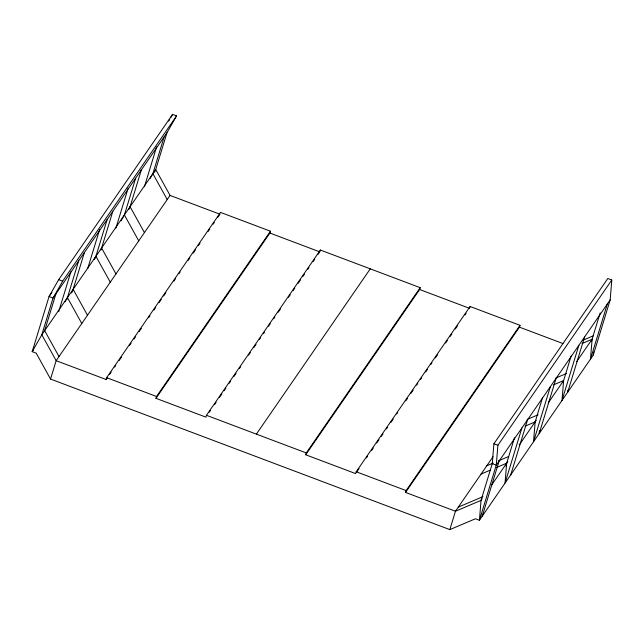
<?xml version="1.0" encoding="UTF-8"?>
<svg xmlns="http://www.w3.org/2000/svg" width="644" height="644" viewBox="0 0 644 644"><rect width="100%" height="100%" fill="white"/><g stroke="black" fill="none" stroke-linecap="round" stroke-linejoin="round"><path stroke-width="0.97" d="M482.428 514.154L482.259 516.142L499.116 461.015M611.8 279.995L497.893 445.27L496.266 465.145L479.418 520.271L481.036 500.388L492.274 463.64L493.9 443.764L607.807 278.49L611.8 279.995L610.174 299.879L593.325 355.005L479.418 520.271L475.425 518.766L449.842 529.618L50.538 379.058L36.193 353.154L32.2 351.648L49.057 296.522L58.66 279.657L172.568 114.382L176.569 115.888L166.957 132.761L53.05 298.027L41.812 334.783L32.2 351.648L33.335 349.998M542.634 397.388L535.148 421.892L533.522 441.768L550.37 386.642M539.463 430.522L539.213 433.509L556.07 378.382M553.574 384.83L563.621 380.572L561.995 400.455L578.851 345.329M567.855 390.2L567.694 392.188L584.543 337.062M582.047 343.518L592.102 339.251L590.476 359.135L607.324 304.008M593.325 355.005L593.567 352.018M55.891 293.897L44.661 330.646L59.007 356.551M58.701 311.616L70.904 271.696M66.879 299.436L78.673 260.844M72.571 291.168L84.372 252.585M50.538 379.058L56.157 360.68L170.064 195.414L155.719 169.509L166.957 132.761M87.761 268.395L99.675 229.425M95.352 258.115L107.154 219.532M101.052 249.848L112.845 211.264M115.944 228.024L128.148 188.112M121.032 220.868L124.397 214.959L135.626 178.211M129.525 208.535L141.326 169.944M144.425 186.712L156.629 146.792M149.988 178.702L152.87 173.647L164.107 136.89M154.657 172.326L155.719 169.509L41.812 334.783L56.157 360.68L106.067 379.501L106.63 377.666L220.538 212.399L270.448 231.212L269.892 233.056L155.985 398.322L205.895 417.143L206.458 415.308L320.366 250.033L420.186 287.675L419.63 289.51L305.723 454.777L355.633 473.598L356.196 471.762L470.104 306.496L520.014 325.317L519.45 327.152L405.543 492.419L455.453 511.239L481.036 500.388L482.179 498.738M155.985 398.322L156.54 396.487L270.448 231.212M320.366 250.033L319.802 251.868L269.892 233.056M305.723 454.777L306.278 452.941L420.186 287.675M405.543 492.419L406.106 490.583L520.014 325.317M470.104 306.496L469.54 308.331L419.63 289.51M449.842 529.618L455.453 511.239L493.046 456.701M505.822 465.966L514.443 437.767M521.898 427.962L505.041 483.089L506.667 463.205L496.621 467.464M510.74 474.821L527.589 419.695M563.057 382.407L571.115 356.068M591.538 341.095L600.168 312.871M71.573 293.004L73.134 289.333L87.479 315.238M100.834 249.848L101.615 248.012L115.96 273.917M128.921 209.453L130.088 206.7L144.433 232.597M176.569 115.888L62.661 281.162L53.05 298.027L49.057 296.522L51.898 292.392M65.036 301.811L67.443 297.592L81.788 323.497M168.728 121.136L169.686 119.446M170.652 117.763L172.568 114.382M93.992 259.653L95.916 256.28L110.261 282.177M106.067 379.501L107.21 377.851M109.488 374.542L111.195 372.063M114.616 367.104L115.751 365.454M119.172 360.495L121.45 357.195M129.42 345.619L131.126 343.147M133.976 339.01L135.683 336.53M139.104 331.571L141.382 328.271M148.788 317.524L149.923 315.874M153.908 310.086L155.623 307.615M159.036 302.656L161.314 299.347M163.592 296.039L165.87 292.738M173.848 281.17L175.554 278.691M178.968 273.732L180.111 272.074M188.08 260.506L189.795 258.027M193.208 253.068L195.486 249.767M198.336 245.638L200.043 243.158M208.02 231.59L209.727 229.111M213.14 224.152L214.283 222.494M217.696 217.535L219.974 214.235L170.064 195.414M209.308 412.184L210.451 410.534M214.436 404.746L216.143 402.267M219.564 397.308L221.842 394.007M224.12 390.699L225.827 388.219M229.248 383.261L230.383 381.61M233.804 376.651L236.082 373.343M239.496 368.384L240.639 366.734M248.608 355.166L250.315 352.687M253.736 347.728L256.014 344.419M259.427 339.469L260.57 337.81M263.42 333.681L264.555 332.03M268.54 326.242L270.255 323.763M273.668 318.804L274.811 317.154M278.224 312.195L280.502 308.887M288.48 297.319L290.186 294.839M293.036 290.71L294.743 288.23M298.156 283.271L300.434 279.971M302.712 276.662L304.427 274.183M307.84 269.224L308.983 267.574M312.968 261.786L314.675 259.307M318.096 254.348L319.231 252.698M256.368 434.12L370.276 268.854M356.768 471.947L359.046 468.639M366.452 457.9L367.595 456.25M371.58 450.462L373.287 447.983M376.708 443.024L378.986 439.723M381.264 436.415L382.971 433.935M386.384 428.976L387.527 427.326M390.94 422.367L393.218 419.059M396.64 414.1L397.775 412.45M405.752 400.882L407.459 398.403M410.88 393.444L413.158 390.135M416.571 385.184L417.714 383.526M420.556 379.397L421.699 377.746M425.684 371.958L427.391 369.479M430.812 364.52L431.947 362.87M435.368 357.911L437.646 354.603M445.616 343.035L447.33 340.555M450.172 336.426L451.887 333.946M455.3 328.987L457.578 325.687M464.984 314.94L466.119 313.29M610.174 299.879L496.266 465.145L492.274 463.64M491.863 484.691L507.81 461.555M519.201 445.028L536.283 420.234M548.245 402.886L563.621 380.572M576.718 361.566L592.102 339.251M583.07 340.161L593.116 335.894M555.611 378.117L566.575 373.472M527.138 419.437L538.102 414.784M525.093 426.151L535.148 421.892M486.784 465.789L493.175 463.076M498.657 460.75L508.712 456.491M481.084 474.056L490.221 470.176M458.303 507.11L482.976 496.645M519.45 327.152L562.896 343.534M58.66 279.657L62.661 281.162M493.9 443.764L497.893 445.27M106.63 377.666L156.54 396.487M206.458 415.308L306.278 452.941M356.196 471.762L406.106 490.583M152.87 173.647L167.215 199.543M124.397 214.959L138.742 240.864"/></g></svg>
